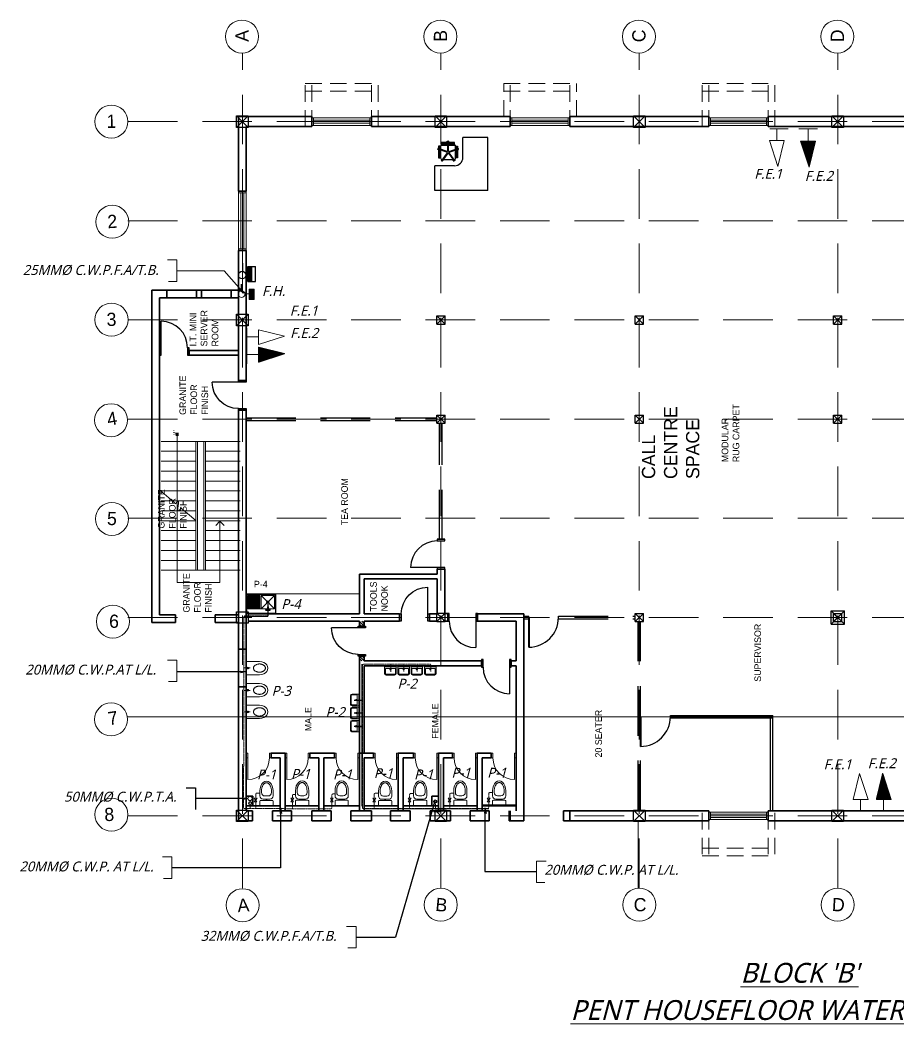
# Model space of a CAD drawing. Header units: millimetres. Extents: x -599088 to 175795, y -639251 to 31.
# Drawn here: x -299958 to -273387, y -316227 to -285862 of the extents above; entities that cross this region are included whole.
import ezdxf
from ezdxf.enums import TextEntityAlignment as Align

# ---------------------------------------------------------------- set-up
doc = ezdxf.new("R2010")
doc.units = ezdxf.units.MM
doc.header["$LTSCALE"] = 2
doc.header["$MEASUREMENT"] = 0
doc.linetypes.add('DASHED', pattern=[0.75, 0.5, -0.25])
doc.linetypes.add('DASHED2', pattern=[0.375, 0.25, -0.125])
doc.layers.get('0').update_dxf_attribs({"lineweight": 5})
for name, color, linetype, lineweight in [('Dim', 8, 'Continuous', 13), ('Fixtures', 7, 'Continuous', 5), ('GRID', 8, 'Continuous', 5), ('gridlines', 8, 'DASHED2', 5), ('Handrails', 8, 'Continuous', 5), ('Hatch', 8, 'Continuous', 5), ('LAYER1', 8, 'Continuous', 5), ('Layer2', 8, 'Continuous', 25), ('Layer4', 8, 'Continuous', 5), ('Layer5', 8, 'Continuous', 25), ("Supervisor's seat", 7, 'Continuous', 25), ('text', 8, 'Continuous', 5), ('TEXT3', 8, 'Continuous', 5), ('WALLS', 8, 'Continuous', 35), ('WIN-DOOR', 8, 'Continuous', 13), ('win_doors', 8, 'Continuous', 13), ('WINDOWS_DOORS', 8, 'Continuous', 5), ('WTER', 8, 'Continuous', 25)]:
    doc.layers.add(name, color=color, linetype=linetype, lineweight=lineweight)
doc.layers.add('DOORS', color=8, linetype='Continuous')
doc.layers.get('Dim').off()
doc.styles.add('LUCY', font='')
doc.styles.add('STYLUS', font='stylu.ttf')
doc.styles.get('LUCY').set_extended_font_data('Lucida Sans', italic=True)
pattern_1 = [(45, (-6039.71868, 0), (-0.08838834765, 0.08838834765), [])]

# ---------------------------------------------------------------- blocks, each defined once
blk = doc.blocks.new('Grid no')
at = {"layer": 'GRID'}
blk.add_circle((0, 500), 500, dxfattribs=at)
blk.add_attdef('GRNO', text='', height=400, dxfattribs=at).set_placement((0, 500), align=Align.MIDDLE_CENTER)
blk = doc.blocks.new('W1800')
at = {"layer": 'WIN-DOOR'}
for points in [[(0, 0), (230, 0), (230, -50), (0, -50)], [(0, -1800), (230, -1800), (230, -1750), (0, -1750)]]:
    blk.add_lwpolyline(points, close=True, dxfattribs=at)
at = {"layer": 'WINDOWS_DOORS'}
for p, q in [((0, -1800), (0, 0)), ((0, 0), (230, 0)), ((230, 0), (230, -1800)), ((69, -1750), (69, -50)), ((114, -50), (114, -1750)), ((161, -1750), (161, -50)), ((230, -1800), (0, -1800))]:
    blk.add_line(p, q, dxfattribs=at)
blk = doc.blocks.new('STEP ARROW')
at = {"layer": 'Hatch'}
for p, q in [((4524, 0), (0, 0)), ((0, 0), (0, -1290)), ((4431, 30), (4521, 30)), ((4431, -30), (4521, -30)), ((1850, -1290), (1725, -1165)), ((0, -1290), (1850, -1290)), ((1850, -1290), (1725, -1415))]:
    blk.add_line(p, q, dxfattribs=at)
at = {"layer": 'text', "insert": (4454, 51), "char_height": 80, "width": 68, "attachment_point": 7}
blk.add_mtext('{\\fStylus BT|b0|i0|c0|p34;UP}', dxfattribs=at)
blk = doc.blocks.new('STEP CUT')
at = {"layer": 'Handrails', "linetype": 'Continuous'}
for p, q in [((333, 571), (-86, 79)), ((-225, -85), (-599, -524))]:
    blk.add_line(p, q, dxfattribs=at)
for points, knots in [([(-224, 17), (-266, 20), (-337, 17), (-265, -49), (-225, -85)], [321.725709, 321.725709, 321.725709, 321.725709, 418.129398, 535.034836, 535.034836, 535.034836, 535.034836]), ([(-86, 79), (-42, 49), (80, -36), (-134, 10), (-224, 17)], [0, 0, 0, 0, 115.30598, 321.725709, 321.725709, 321.725709, 321.725709])]:
    blk.add_open_spline(points, degree=3, knots=knots, dxfattribs=at)
blk = doc.blocks.new('wc')
for p, q in [((0, 458), (0, 308)), ((50, 458), (50, 408)), ((150, 308), (250, 308)), ((350, 408), (350, 458)), ((400, 308), (400, 458)), ((0, 150), (0, 0)), ((0, 0), (400, 0)), ((25, 175), (375, 175)), ((100, 208), (300, 208)), ((190, 208), (190, 175)), ((210, 208), (210, 175)), ((400, 0), (400, 150))]:
    blk.add_line(p, q)
for centre, radius, start, end in [((100, 308), 100, 180, 270), ((150, 408), 100, 180, 270), ((250, 408), 100, 270, 0), ((300, 308), 100, 270, 0), ((300, 308), 100, 270, 0), ((25, 150), 25, 90, 180), ((375, 150), 25, 360, 90)]:
    blk.add_arc(centre, radius, start, end)
blk.add_ellipse((200, 458), major_axis=(0, 300), ratio=0.666667, start_param=4.712389, end_param=7.853982)
blk.add_open_spline([(350, 458), (350, 466), (350, 474), (348, 496), (347, 510), (342, 537), (339, 551), (332, 576), (327, 588), (318, 611), (312, 622), (301, 641), (294, 650), (283, 665), (277, 670), (266, 681), (261, 685), (250, 693), (244, 696), (233, 701), (228, 703), (217, 706), (212, 707), (201, 708), (196, 708), (185, 706), (180, 705), (169, 702), (163, 700), (152, 694), (147, 691), (136, 682), (130, 678), (119, 667), (114, 661), (104, 647), (99, 640), (89, 624), (85, 616), (77, 598), (73, 589), (66, 569), (63, 559), (58, 538), (56, 527), (53, 506), (52, 494), (50, 475), (50, 466), (50, 458)], degree=3, knots=[4.712389, 4.712389, 4.712389, 4.712389, 4.805294, 4.805294, 4.96378, 4.96378, 5.122267, 5.122267, 5.280753, 5.280753, 5.439239, 5.439239, 5.597725, 5.597725, 5.724795, 5.724795, 5.851866, 5.851866, 5.978936, 5.978936, 6.106006, 6.106006, 6.233076, 6.233076, 6.360146, 6.360146, 6.487216, 6.487216, 6.614287, 6.614287, 6.741357, 6.741357, 6.868427, 6.868427, 6.995497, 6.995497, 7.122567, 7.122567, 7.249638, 7.249638, 7.376708, 7.376708, 7.503778, 7.503778, 7.630848, 7.630848, 7.757918, 7.757918, 7.853982, 7.853982, 7.853982, 7.853982])
blk = doc.blocks.new('d750l-150')
at = {"layer": 'WINDOWS_DOORS'}
blk.add_line((50, 150), (50, 800), dxfattribs=at)
for points in [[(50, 0), (0, 0), (0, 150), (50, 150)], [(750, 0), (700, 0), (700, 150), (750, 150)]]:
    blk.add_lwpolyline(points, close=True, dxfattribs=at)
blk.add_arc((50, 150), 650, 0, 90, dxfattribs=at)
blk = doc.blocks.new('bidet')
for p, q in [((0, 400), (0, 0)), ((400, 0), (400, 400)), ((0, 0), (400, 0)), ((0, 0), (200, 0)), ((0, 0), (200, 0))]:
    blk.add_line(p, q)
for radius in [23.9, 18.9, 13.9]:
    blk.add_circle((200, 50), radius)
blk.add_ellipse((200, 400), major_axis=(0, 256), ratio=0.780874, start_param=4.712389, end_param=7.853982)
for points in [[(325, 400), (325, 406), (325, 413), (323, 429), (322, 439), (318, 459), (316, 469), (309, 487), (306, 496), (298, 512), (293, 520), (284, 534), (279, 540), (268, 551), (263, 556), (252, 564), (246, 568), (235, 574), (229, 576), (218, 579), (213, 580), (202, 581), (197, 581), (186, 580), (180, 579), (169, 576), (164, 573), (153, 567), (147, 564), (136, 555), (131, 550), (120, 538), (115, 532), (106, 518), (101, 510), (93, 494), (90, 485), (84, 466), (81, 457), (78, 437), (76, 427), (75, 411), (75, 406), (75, 400)], [(325, 400), (325, 394), (325, 387), (323, 371), (322, 361), (318, 341), (316, 331), (309, 313), (306, 304), (298, 288), (293, 280), (284, 266), (279, 260), (268, 249), (263, 244), (252, 236), (246, 232), (235, 226), (229, 224), (218, 221), (213, 220), (202, 219), (197, 219), (186, 220), (180, 221), (169, 224), (164, 227), (153, 233), (147, 236), (136, 245), (131, 250), (120, 262), (115, 268), (106, 282), (101, 290), (93, 306), (90, 315), (84, 334), (81, 343), (78, 363), (76, 373), (75, 389), (75, 394), (75, 400)]]:
    blk.add_open_spline(points, degree=3, knots=[4.712389, 4.712389, 4.712389, 4.712389, 4.809848, 4.809848, 4.965569, 4.965569, 5.121291, 5.121291, 5.277012, 5.277012, 5.432733, 5.432733, 5.588455, 5.588455, 5.744176, 5.744176, 5.899897, 5.899897, 6.055619, 6.055619, 6.21134, 6.21134, 6.367061, 6.367061, 6.522783, 6.522783, 6.678504, 6.678504, 6.834226, 6.834226, 6.989947, 6.989947, 7.145668, 7.145668, 7.30139, 7.30139, 7.457111, 7.457111, 7.612832, 7.612832, 7.768554, 7.768554, 7.853982, 7.853982, 7.853982, 7.853982])
blk = doc.blocks.new('d900l')
at = {"linetype": 'ByBlock'}
blk.add_line((50, 230), (50, 1030), dxfattribs=at)
for points in [[(0, 0), (50, 0), (50, 230), (0, 230)], [(850, 0), (900, 0), (900, 230), (850, 230)]]:
    blk.add_lwpolyline(points, close=True, dxfattribs=at)
blk.add_arc((50, 230), 800, 0, 90, dxfattribs=at)
blk = doc.blocks.new('900 DOOR 2')
at = {"layer": 'Layer5'}
for p, q in [((900, 20), (0, 20)), ((900, 0), (0, 0))]:
    blk.add_line(p, q, dxfattribs=at)
blk.add_arc((0, 0), 900, 0, 90, dxfattribs=at)
blk = doc.blocks.new('sink900')
for p, q in [((0, 600), (0, 0)), ((900, 600), (0, 600)), ((0, 600), (50, 600)), ((0, 600), (100, 600)), ((20, 580), (20, 20)), ((880, 580), (20, 580)), ((450, 450), (50, 50)), ((50, 450), (450, 50)), ((50, 450), (50, 50)), ((450, 450), (50, 450)), ((168, 489), (325, 489)), ((230, 518), (230, 390)), ((230, 518), (260, 518)), ((260, 390), (230, 390)), ((260, 518), (260, 390)), ((450, 50), (450, 450)), ((450, 50), (450, 450)), ((450, 450), (850, 450)), ((490, 50), (490, 450)), ((490, 425), (850, 425)), ((490, 400), (850, 400)), ((490, 375), (850, 375)), ((490, 350), (850, 350)), ((490, 325), (850, 325)), ((850, 450), (850, 50)), ((880, 20), (880, 580)), ((900, 0), (900, 600)), ((0, 0), (900, 0)), ((20, 20), (880, 20)), ((50, 50), (450, 50)), ((490, 300), (850, 300)), ((490, 275), (850, 275)), ((850, 250), (490, 250)), ((850, 225), (490, 225)), ((850, 225), (490, 225)), ((850, 200), (490, 200)), ((850, 175), (490, 175)), ((850, 150), (490, 150)), ((850, 125), (490, 125)), ((850, 100), (490, 100)), ((850, 75), (490, 75)), ((850, 50), (490, 50))]:
    blk.add_line(p, q)
for centre, radius in [((197, 485), 20), ((288, 485), 20), ((250, 250), 40), ((250, 250), 30)]:
    blk.add_circle(centre, radius)
blk = doc.blocks.new('DESK N SEAT 1')
at = {"layer": "Supervisor's seat"}
for p, q in [((-823, -823), (-823, 777)), ((-823, 777), (-73, 777)), ((-73, 177), (-73, 777)), ((340, 411), (425, 670)), ((350, 408), (434, 667)), ((359, 404), (444, 664)), ((444, 664), (425, 670)), ((97, 564), (85, 548)), ((306, 387), (85, 548)), ((306, 364), (85, 204)), ((312, 395), (91, 556)), ((312, 356), (91, 195)), ((318, 403), (97, 564)), ((318, 348), (97, 187)), ((340, 341), (425, 81)), ((350, 344), (434, 84)), ((359, 347), (444, 87)), ((373, 386), (646, 386)), ((373, 376), (646, 376)), ((373, 366), (646, 366)), ((534, 155), (534, 597)), ((559, 573), (624, 573)), ((594, 179), (594, 573)), ((624, 179), (624, 573)), ((646, 366), (646, 386)), ((164, 131), (514, 131)), ((164, 91), (514, 91)), ((425, 81), (444, 87)), ((559, 179), (624, 179)), ((177, -73), (777, -73)), ((777, -823), (777, -73)), ((-823, -823), (777, -823))]:
    blk.add_line(p, q, dxfattribs=at)
for points in [[(164, 661), (164, 621), (514, 621), (514, 661)], [(418, 650), (406, 654), (418, 693), (431, 689)], [(437, 644), (449, 640), (462, 679), (450, 683)], [(103, 535), (95, 525), (62, 549), (69, 559)], [(115, 551), (122, 562), (89, 586), (81, 576)], [(624, 386), (624, 399), (666, 399), (666, 386)], [(624, 366), (624, 353), (666, 353), (666, 366)], [(103, 216), (95, 227), (62, 202), (69, 192)], [(115, 200), (122, 189), (89, 165), (81, 176)], [(164, 91), (164, 131), (514, 131), (514, 91)], [(418, 102), (406, 98), (418, 58), (431, 62)], [(437, 108), (449, 112), (462, 72), (450, 68)]]:
    blk.add_lwpolyline(points, close=True, dxfattribs=at)
blk.add_lwpolyline([(564, 201), (564, 551, 0.414214), (514, 601), (164, 601, 0.414214), (114, 551), (114, 201, 0.414214), (164, 151), (514, 151, 0.414214)], format="xyb", close=True, dxfattribs=at)
blk.add_circle((339, 376), 35, dxfattribs=at)
blk.add_arc((177, 177), 250, 180, 270, dxfattribs=at)
blk = doc.blocks.new('250 COLUMN')
at = {"layer": 'LAYER1'}
for p, q in [((125, 125), (-125, -125)), ((-125, 125), (125, -125))]:
    blk.add_line(p, q, dxfattribs=at)
at = {"layer": 'Layer2'}
for p, q in [((-125, 125), (125, 125)), ((-125, 125), (-125, -125)), ((125, 125), (125, -125)), ((-125, -125), (125, -125))]:
    blk.add_line(p, q, dxfattribs=at)
blk = doc.blocks.new('BASIN350')
for p, q in [((0, 200), (0, 0)), ((0, 0), (350, 0)), ((25, 200), (25, 50)), ((25, 50), (325, 50)), ((300, 250), (50, 250)), ((300, 225), (50, 225)), ((325, 50), (325, 200)), ((350, 0), (350, 200))]:
    blk.add_line(p, q)
for radius in [17.4, 12.4]:
    blk.add_circle((175, 75), radius)
for centre, radius, start, end in [((50, 200), 50, 90, 180), ((50, 200), 25, 90, 180), ((300, 200), 50, 0, 90), ((300, 200), 25, 360, 90)]:
    blk.add_arc(centre, radius, start, end)

msp = doc.modelspace()

# ---------------------------------------------------------------- hatches: boundary and pattern name
at = {"layer": 'Hatch'}
h = msp.add_hatch(dxfattribs=at)
h.set_pattern_fill('ANSI31', color=256, scale=450, angle=90, style=0)
h.set_pattern_definition([(135, (-412712.52, -467423.135), (-39.774756, -39.774756), [])])
h.paths.add_polyline_path([(-289701, -304198), (-289551, -304198), (-289551, -304048), (-289701, -304048)])
h.paths.add_polyline_path([(-289701, -305098), (-289701, -305248), (-289551, -305248), (-289551, -305098)])
at = {"layer": 'TEXT3'}
h = msp.add_hatch(dxfattribs=at)
h.set_pattern_fill('ANSI31', color=4, style=0)
h.set_pattern_definition([(45, (29.26806, -59.53618), (-0.08838834765, 0.08838834765), [])])
h.paths.add_polyline_path([(-275912, -289520), (-276105, -290307), (-276361, -289520)])
at = {"layer": 'TEXT3', "lineweight": 25}
h = msp.add_hatch(dxfattribs=at)
h.set_pattern_fill('ANSI31', color=4, style=0)
h.set_pattern_definition(pattern_1)
edge = h.paths.add_edge_path()
edge.add_line((-293072, -293313), (-292845, -293313))
edge.add_line((-293072, -293774), (-293072, -293313))
edge.add_line((-292963, -293313), (-292963, -293773))
edge.add_line((-293072, -293773), (-292845, -293773))
at = {"layer": 'TEXT3'}
h = msp.add_hatch(dxfattribs=at)
h.set_pattern_fill('ANSI31', color=4, style=0)
h.set_pattern_definition(pattern_1)
h.paths.add_polyline_path([(-293030, -294001), (-293030, -294319), (-292882, -294319), (-292882, -294001)])
h = msp.add_hatch(dxfattribs=at)
h.set_pattern_fill('ANSI31', color=4, style=0)
h.set_pattern_definition(pattern_1)
h.paths.add_polyline_path([(-291960, -295950), (-292747, -296206), (-292747, -295758)])
h = msp.add_hatch(dxfattribs=at)
h.set_pattern_fill('ANSI31', color=4, style=0)
h.set_pattern_definition(pattern_1)
h.paths.add_polyline_path([(-274069, -309437), (-273877, -308649), (-273621, -309437)])

# ---------------------------------------------------------------- linework, layer by layer
at = {"layer": 'DOORS', "color": 1}
for p, q in [((-293236, -293213), (-293236, -293454)), ((-293266, -294050), (-293266, -293853)), ((-293198, -294120), (-293333, -294017)), ((-293126, -305578), (-295215, -305578)), ((-293126, -305578), (-293293, -305611)), ((-292085, -309693), (-292052, -309860)), ((-287421, -309489), (-288604, -313604)), ((-285902, -309691), (-285868, -309859)), ((-292085, -309727), (-292085, -311501)), ((-285902, -309747), (-285902, -311614)), ((-292085, -311501), (-295367, -311501)), ((-285902, -311614), (-284342, -311614)), ((-289800, -313604), (-288604, -313604))]:
    msp.add_line(p, q, dxfattribs=at)
for points in [[(-293198, -294120), (-293333, -294017), (-293284, -293971)], [(-293126, -305578), (-293293, -305611), (-293295, -305544)], [(-293066, -309408), (-293230, -309455), (-293237, -309388)], [(-292085, -309693), (-292052, -309860), (-292119, -309862)], [(-287421, -309489), (-287435, -309659), (-287500, -309642)], [(-285902, -309691), (-285868, -309859), (-285935, -309861)]]:
    msp.add_solid(points, dxfattribs=at)
at = {"layer": 'Fixtures'}
msp.add_line((-289701, -303218), (-293121, -303218), dxfattribs=at)
at = {"layer": 'gridlines', "ltscale": 3000}
for p, q in [((-293236, -312120), (-293236, -286862)), ((-287236, -312120), (-287236, -286862)), ((-281236, -312120), (-281236, -286862)), ((-275236, -312120), (-275236, -286862)), ((-296697, -288933), (-259449, -288933)), ((-296697, -291933), (-259449, -291933)), ((-296697, -294933), (-259449, -294933)), ((-296697, -297933), (-259449, -297933)), ((-296697, -300933), (-259449, -300933)), ((-296697, -303933), (-259449, -303933)), ((-296697, -309933), (-259449, -309933))]:
    msp.add_line(p, q, dxfattribs=at)
at = {"layer": 'gridlines', "lineweight": 30, "ltscale": 3000}
for p, q in [((-293121, -297895), (-287361, -297895)), ((-293121, -297970), (-287361, -297970)), ((-287273, -301568), (-287273, -298058)), ((-287198, -301568), (-287198, -298058)), ((-283681, -303895), (-281361, -303895)), ((-283681, -303970), (-281361, -303970)), ((-281273, -309758), (-281273, -304058)), ((-281198, -309758), (-281198, -304058))]:
    msp.add_line(p, q, dxfattribs=at)
at = {"layer": 'gridlines', "color": 206, "linetype": 'Continuous', "lineweight": 30, "ltscale": 3000}
for p, q in [((-284731, -303893), (-284581, -303893)), ((-284731, -303895), (-284581, -303895)), ((-284581, -303970), (-284581, -303895)), ((-283681, -303970), (-283681, -303895)), ((-284731, -303970), (-284581, -303970)), ((-280298, -306970), (-280298, -306895))]:
    msp.add_line(p, q, dxfattribs=at)
at = {"layer": 'Handrails'}
for p, q in [((-294645, -302505), (-294645, -298605)), ((-294595, -302505), (-294595, -298605)), ((-294400, -302505), (-294400, -298605)), ((-294350, -302505), (-294350, -298605))]:
    msp.add_line(p, q, dxfattribs=at)
at = {"layer": 'LAYER1'}
for p, q in [((-293411, -288758), (-293061, -289108)), ((-293061, -288758), (-293411, -289108)), ((-287411, -288758), (-287061, -289108)), ((-287061, -288758), (-287411, -289108)), ((-281411, -288758), (-281061, -289108)), ((-281061, -288758), (-281411, -289108)), ((-275411, -288758), (-275061, -289108)), ((-275061, -288758), (-275411, -289108)), ((-293411, -294758), (-293061, -295108)), ((-293061, -294758), (-293411, -295108)), ((-293300, -298605), (-295695, -298605)), ((-294645, -298905), (-295695, -298905)), ((-293300, -298905), (-294350, -298905)), ((-294645, -299205), (-295695, -299205)), ((-293300, -299205), (-294350, -299205)), ((-294645, -299505), (-295695, -299505)), ((-293300, -299505), (-294350, -299505)), ((-294645, -299805), (-295695, -299805)), ((-293300, -299805), (-294350, -299805)), ((-294645, -300105), (-295695, -300105)), ((-293300, -300105), (-294350, -300105)), ((-295350, -300405), (-295695, -300405)), ((-294645, -300405), (-295350, -300405)), ((-293300, -300405), (-294350, -300405)), ((-294997, -300705), (-295695, -300705)), ((-294645, -300705), (-294997, -300705)), ((-293300, -300705), (-294350, -300705)), ((-294645, -301005), (-295695, -301005)), ((-293300, -301005), (-294350, -301005)), ((-294645, -301305), (-295695, -301305)), ((-293300, -301305), (-294350, -301305)), ((-294645, -301605), (-295695, -301605)), ((-293300, -301605), (-294350, -301605)), ((-294645, -301905), (-295695, -301905)), ((-293300, -301905), (-294350, -301905)), ((-294645, -302205), (-295695, -302205)), ((-293300, -302205), (-294350, -302205)), ((-293300, -302505), (-295695, -302505)), ((-275436, -303733), (-275036, -304133)), ((-275436, -304133), (-275036, -303733)), ((-293411, -309758), (-293061, -310108)), ((-293061, -309758), (-293411, -310108)), ((-287411, -309758), (-287061, -310108)), ((-287061, -309758), (-287411, -310108)), ((-281411, -309758), (-281061, -310108)), ((-281061, -309758), (-281411, -310108)), ((-275411, -309758), (-275061, -310108)), ((-275061, -309758), (-275411, -310108))]:
    msp.add_line(p, q, dxfattribs=at)
at = {"layer": 'Layer2'}
for p, q in [((-275436, -303733), (-275036, -303733)), ((-275436, -304133), (-275436, -303733)), ((-275036, -304133), (-275036, -303733)), ((-275436, -304133), (-275036, -304133))]:
    msp.add_line(p, q, dxfattribs=at)
for points in [[(-293061, -288758), (-293061, -289108), (-293411, -289108), (-293411, -288758)], [(-287061, -288758), (-287061, -289108), (-287411, -289108), (-287411, -288758)], [(-281061, -288758), (-281061, -289108), (-281411, -289108), (-281411, -288758)], [(-275061, -288758), (-275061, -289108), (-275411, -289108), (-275411, -288758)], [(-293061, -294758), (-293061, -295108), (-293411, -295108), (-293411, -294758)], [(-293061, -303758), (-293061, -304108), (-293411, -304108), (-293411, -303758)], [(-293061, -309758), (-293061, -310108), (-293411, -310108), (-293411, -309758)], [(-287061, -309758), (-287061, -310108), (-287411, -310108), (-287411, -309758)], [(-281061, -309758), (-281061, -310108), (-281411, -310108), (-281411, -309758)], [(-275061, -309758), (-275061, -310108), (-275411, -310108), (-275411, -309758)]]:
    msp.add_lwpolyline(points, close=True, dxfattribs=at)
at = {"layer": 'Layer4', "linetype": 'DASHED2', "ltscale": 1000}
for p, q in [((-291336, -287783), (-289136, -287783)), ((-291336, -289083), (-291336, -287783)), ((-291136, -289083), (-291136, -287783)), ((-289336, -289083), (-289336, -287783)), ((-289136, -289083), (-289136, -287783)), ((-285336, -287783), (-283136, -287783)), ((-285336, -288783), (-285336, -287783)), ((-285136, -289083), (-285136, -287783)), ((-283336, -289083), (-283336, -287783)), ((-283136, -288783), (-283136, -287783)), ((-279336, -287783), (-277136, -287783)), ((-279336, -289083), (-279336, -287783)), ((-279136, -289083), (-279136, -287783)), ((-277336, -289083), (-277336, -287783)), ((-277136, -289083), (-277136, -287783)), ((-291336, -288013), (-289136, -288013)), ((-285336, -288013), (-283136, -288013)), ((-279336, -288013), (-277136, -288013)), ((-279336, -309843), (-279336, -311143)), ((-279136, -309843), (-279136, -311143)), ((-277336, -309843), (-277336, -311143)), ((-277136, -309843), (-277136, -311143)), ((-279336, -310913), (-277136, -310913)), ((-279336, -311143), (-277136, -311143))]:
    msp.add_line(p, q, dxfattribs=at)
at = {"layer": 'text'}
msp.add_line((-281273, -312120), (-281273, -310108), dxfattribs=at)
at = {"layer": 'TEXT3', "color": 4}
for p, q in [((-276734, -289154), (-277294, -289154)), ((-277074, -289147), (-277074, -289500)), ((-275853, -289148), (-276413, -289148)), ((-276132, -289148), (-276132, -289520)), ((-276855, -289500), (-277303, -289500)), ((-277047, -290288), (-277303, -289500)), ((-276855, -289500), (-277047, -290288)), ((-275912, -289520), (-276361, -289520)), ((-276105, -290307), (-276361, -289520)), ((-275912, -289520), (-276105, -290307)), ((-293160, -294145), (-293030, -294145)), ((-293030, -294001), (-293030, -294319)), ((-293030, -294001), (-292882, -294001)), ((-292882, -294001), (-292882, -294319)), ((-293030, -294319), (-292882, -294319)), ((-293107, -295170), (-293107, -295730)), ((-293107, -295447), (-292747, -295447)), ((-292747, -295228), (-292747, -295676)), ((-292747, -295228), (-291960, -295420)), ((-291960, -295420), (-292747, -295676)), ((-293107, -295700), (-293107, -296260)), ((-293107, -295977), (-292747, -295977)), ((-292747, -295758), (-292747, -296206)), ((-292747, -295758), (-291960, -295950)), ((-291960, -295950), (-292747, -296206)), ((-289828, -307238), (-289605, -307238)), ((-274768, -309437), (-274575, -308649)), ((-274575, -308649), (-274319, -309437)), ((-274069, -309437), (-273877, -308649)), ((-273877, -308649), (-273621, -309437)), ((-274768, -309437), (-274319, -309437)), ((-274548, -309790), (-274548, -309437)), ((-274069, -309437), (-273621, -309437)), ((-273850, -309790), (-273850, -309437)), ((-274815, -309790), (-274255, -309790)), ((-274117, -309790), (-273557, -309790))]:
    msp.add_line(p, q, dxfattribs=at)
at = {"layer": 'TEXT3', "color": 1}
for p, q in [((-295502, -293119), (-295215, -293119)), ((-295215, -293119), (-295215, -293766)), ((-293793, -293443), (-295215, -293443)), ((-293198, -294120), (-293793, -293443)), ((-295215, -293766), (-295469, -293766)), ((-295502, -305227), (-295215, -305227)), ((-295215, -305227), (-295215, -305874)), ((-295215, -305874), (-295469, -305874)), ((-295655, -311177), (-295367, -311177)), ((-295367, -311177), (-295367, -311824)), ((-284054, -311306), (-284342, -311306)), ((-284342, -311306), (-284342, -311953)), ((-295367, -311824), (-295621, -311824)), ((-284342, -311953), (-284088, -311953)), ((-290088, -313281), (-289800, -313281)), ((-289800, -313281), (-289800, -313928)), ((-289800, -313928), (-290054, -313928))]:
    msp.add_line(p, q, dxfattribs=at)
at = {"layer": 'TEXT3', "color": 4, "lineweight": 25}
for p, q in [((-292963, -293313), (-292963, -293773)), ((-293124, -293578), (-293072, -293578))]:
    msp.add_line(p, q, dxfattribs=at)
at = {"layer": 'TEXT3', "color": 4, "linetype": 'DASHED'}
for p, q in [((-292461, -303574), (-292461, -303850)), ((-293201, -309683), (-293189, -303908)), ((-293159, -303878), (-292491, -303880)), ((-293192, -305460), (-292999, -305460)), ((-289607, -308051), (-289602, -305378)), ((-289572, -305348), (-287565, -305348)), ((-288751, -305575), (-288751, -305348)), ((-288351, -305565), (-288351, -305348)), ((-287951, -305568), (-287951, -305348)), ((-287535, -305568), (-287535, -305378)), ((-293193, -306140), (-292999, -306140)), ((-289810, -306430), (-289604, -306430)), ((-293195, -306790), (-292999, -306790)), ((-289810, -306820), (-289605, -306820)), ((-289607, -308041), (-289610, -309684)), ((-292835, -309277), (-292835, -309400)), ((-292711, -309247), (-292805, -309247)), ((-291727, -309318), (-291727, -309400)), ((-291633, -309288), (-291697, -309288)), ((-290533, -309302), (-290533, -309400)), ((-290435, -309272), (-290503, -309272)), ((-289249, -309280), (-289249, -309400)), ((-289109, -309250), (-289219, -309250)), ((-288180, -309290), (-288180, -309400)), ((-288060, -309260), (-288150, -309260)), ((-286970, -309280), (-286970, -309400)), ((-286850, -309250), (-286940, -309250)), ((-285790, -309260), (-285790, -309400)), ((-285670, -309230), (-285760, -309230)), ((-293171, -309713), (-290563, -309719)), ((-293003, -309588), (-293003, -309714)), ((-292835, -309509), (-292835, -309714)), ((-291727, -309509), (-291727, -309716)), ((-290533, -309509), (-290533, -309689)), ((-289580, -309714), (-286931, -309713)), ((-289249, -309509), (-289249, -309714)), ((-288180, -309509), (-288180, -309713)), ((-287396, -309538), (-287396, -309713)), ((-286970, -309509), (-286970, -309713)), ((-286941, -309714), (-285820, -309713)), ((-285790, -309454), (-285790, -309457)), ((-285790, -309509), (-285790, -309683))]:
    msp.add_line(p, q, dxfattribs=at)
at = {"layer": 'TEXT3', "color": 1, "lineweight": 25}
for p, q in [((-294938, -309089), (-294650, -309089)), ((-294650, -309089), (-294650, -309737)), ((-293070, -309410), (-294650, -309410))]:
    msp.add_line(p, q, dxfattribs=at)
at = {"layer": 'TEXT3', "color": 4, "linetype": 'Continuous'}
for p, q in [((-292793, -309400), (-292879, -309509)), ((-292793, -309400), (-292879, -309509)), ((-292878, -309400), (-292793, -309400)), ((-292878, -309400), (-292797, -309509)), ((-292878, -309400), (-292793, -309400)), ((-292878, -309400), (-292797, -309509)), ((-291684, -309400), (-291771, -309509)), ((-291684, -309400), (-291771, -309509)), ((-291769, -309400), (-291684, -309400)), ((-291769, -309400), (-291688, -309509)), ((-291769, -309400), (-291684, -309400)), ((-291769, -309400), (-291688, -309509)), ((-290490, -309400), (-290577, -309509)), ((-290490, -309400), (-290577, -309509)), ((-290576, -309400), (-290490, -309400)), ((-290576, -309400), (-290494, -309509)), ((-290576, -309400), (-290490, -309400)), ((-290576, -309400), (-290494, -309509)), ((-289206, -309400), (-289293, -309509)), ((-289206, -309400), (-289293, -309509)), ((-289291, -309400), (-289206, -309400)), ((-289291, -309400), (-289210, -309509)), ((-289291, -309400), (-289206, -309400)), ((-289291, -309400), (-289210, -309509)), ((-288138, -309400), (-288225, -309509)), ((-288138, -309400), (-288225, -309509)), ((-288223, -309400), (-288138, -309400)), ((-288223, -309400), (-288142, -309509)), ((-288223, -309400), (-288138, -309400)), ((-288223, -309400), (-288142, -309509)), ((-286928, -309400), (-287015, -309509)), ((-286928, -309400), (-287015, -309509)), ((-287013, -309400), (-286928, -309400)), ((-287013, -309400), (-286932, -309509)), ((-287013, -309400), (-286928, -309400)), ((-287013, -309400), (-286932, -309509)), ((-285748, -309400), (-285835, -309509)), ((-285748, -309400), (-285835, -309509)), ((-285833, -309400), (-285748, -309400)), ((-285833, -309400), (-285752, -309509)), ((-285833, -309400), (-285748, -309400)), ((-285833, -309400), (-285752, -309509)), ((-292879, -309509), (-292797, -309509)), ((-292879, -309509), (-292797, -309509)), ((-291771, -309509), (-291688, -309509)), ((-291771, -309509), (-291688, -309509)), ((-290577, -309509), (-290494, -309509)), ((-290577, -309509), (-290494, -309509)), ((-289293, -309509), (-289210, -309509)), ((-289293, -309509), (-289210, -309509)), ((-288225, -309509), (-288142, -309509)), ((-288225, -309509), (-288142, -309509)), ((-287015, -309509), (-286932, -309509)), ((-287015, -309509), (-286932, -309509)), ((-285835, -309509), (-285752, -309509)), ((-285835, -309509), (-285752, -309509))]:
    msp.add_line(p, q, dxfattribs=at)
at = {"layer": 'TEXT3', "color": 4}
for centre, radius in [((-293260, -294150), 100), ((-293007, -309410), 60.8)]:
    msp.add_circle(centre, radius, dxfattribs=at)
at = {"layer": 'TEXT3', "color": 4, "linetype": 'DASHED'}
for centre, start, end in [((-293159, -303908), 89.882, 179.882), ((-292491, -303850), 269.882, 0), ((-289572, -305378), 90, 179.882), ((-287565, -305378), 0, 90), ((-292805, -309277), 90, 180), ((-291697, -309318), 90, 180), ((-290503, -309302), 90, 180), ((-289219, -309280), 90, 180), ((-288150, -309290), 90, 180), ((-286940, -309280), 90, 180), ((-285760, -309260), 90, 180), ((-293171, -309683), 179.882, 269.882), ((-290563, -309689), 269.882, 0), ((-289580, -309684), 179.882, 270.0206), ((-285820, -309683), 270.0423, 0)]:
    msp.add_arc(centre, 30, start, end, dxfattribs=at)
at = {"layer": 'WALLS'}
for p, q in [((-293351, -288783), (-291136, -288783)), ((-293351, -291033), (-293351, -288783)), ((-291136, -289083), (-291136, -288783)), ((-289336, -289083), (-289336, -288783)), ((-289336, -288783), (-285136, -288783)), ((-285136, -289083), (-285136, -288783)), ((-283336, -289083), (-283336, -288783)), ((-283336, -288783), (-279136, -288783)), ((-279136, -289083), (-279136, -288783)), ((-277336, -289083), (-277336, -288783)), ((-277336, -288783), (-273136, -288783)), ((-293121, -289083), (-291136, -289083)), ((-293121, -291033), (-293121, -289083)), ((-289336, -289083), (-285136, -289083)), ((-283336, -289083), (-279136, -289083)), ((-277336, -289083), (-273136, -289083)), ((-293121, -291033), (-293351, -291033)), ((-293121, -292833), (-293351, -292833)), ((-293351, -296763), (-293351, -292833)), ((-293121, -296763), (-293121, -292833)), ((-295976, -304083), (-295976, -294033)), ((-294623, -294033), (-295976, -294033)), ((-295523, -294033), (-295523, -294263)), ((-294473, -294033), (-294623, -294033)), ((-294623, -294033), (-294623, -294263)), ((-293351, -294033), (-294473, -294033)), ((-294473, -294033), (-294473, -294263)), ((-293573, -294033), (-293573, -294263)), ((-293318, -294033), (-293541, -294033)), ((-295746, -303853), (-295746, -294263)), ((-294623, -294263), (-295746, -294263)), ((-294623, -294263), (-294473, -294263)), ((-293351, -294263), (-294473, -294263)), ((-294846, -296003), (-294846, -295853)), ((-294473, -295853), (-294846, -295853)), ((-293351, -296003), (-294846, -296003)), ((-293351, -295853), (-294473, -295853)), ((-293121, -296763), (-293351, -296763)), ((-293351, -303758), (-293351, -297663)), ((-293121, -297663), (-293351, -297663)), ((-293121, -303758), (-293121, -297663)), ((-287351, -301568), (-287121, -301568)), ((-289701, -302618), (-287351, -302618)), ((-289701, -303818), (-289701, -302618)), ((-287351, -302618), (-287351, -302468)), ((-287351, -302468), (-287121, -302468)), ((-287121, -303802), (-287121, -302468)), ((-289551, -303818), (-289551, -302768)), ((-289551, -302768), (-287351, -302768)), ((-287351, -303802), (-287351, -302768)), ((-295746, -303853), (-295263, -303853)), ((-295263, -304080), (-295263, -303850)), ((-294063, -304080), (-294063, -303850)), ((-294063, -303853), (-293351, -303853)), ((-293351, -304895), (-293351, -303758)), ((-293121, -304895), (-293121, -303758)), ((-293061, -303818), (-289701, -303818)), ((-289551, -303818), (-288483, -303818)), ((-288483, -304048), (-288483, -303818)), ((-287583, -304048), (-287583, -303818)), ((-287583, -303818), (-287361, -303818)), ((-287033, -303812), (-287163, -303812)), ((-286133, -303818), (-284731, -303818)), ((-286133, -304048), (-286133, -303818)), ((-284731, -310083), (-284731, -303818)), ((-295976, -304083), (-295263, -304083)), ((-294063, -304083), (-293351, -304083)), ((-293061, -304048), (-289701, -304048)), ((-289701, -304198), (-289701, -304048)), ((-289701, -304198), (-289551, -304198)), ((-289551, -304198), (-289551, -304048)), ((-289551, -304048), (-288483, -304048)), ((-287583, -304048), (-287361, -304048)), ((-287033, -304042), (-287163, -304042)), ((-286133, -304048), (-284961, -304048)), ((-284961, -305248), (-284961, -304048)), ((-293351, -307833), (-293351, -304895)), ((-293351, -304895), (-293121, -304895)), ((-293351, -304895), (-293121, -304895)), ((-293121, -307833), (-293121, -304895)), ((-289701, -305248), (-289701, -305098)), ((-289701, -305098), (-289551, -305098)), ((-289551, -305248), (-289551, -305098)), ((-289701, -308033), (-289701, -305248)), ((-289551, -305248), (-286011, -305248)), ((-289551, -308033), (-289551, -305398)), ((-289551, -305398), (-286011, -305398)), ((-286011, -305398), (-286011, -305248)), ((-285111, -305398), (-285111, -305248)), ((-285111, -305248), (-284961, -305248)), ((-285111, -305398), (-284961, -305398)), ((-284961, -309783), (-284961, -305398)), ((-293351, -306033), (-293121, -306033)), ((-293351, -310083), (-293351, -307833)), ((-293121, -309783), (-293121, -307833)), ((-292371, -308033), (-291946, -308033)), ((-292371, -308183), (-292371, -308033)), ((-292371, -308183), (-292096, -308183)), ((-292096, -309783), (-292096, -308183)), ((-291946, -309783), (-291946, -308033)), ((-291196, -308183), (-291196, -308033)), ((-291196, -308033), (-290771, -308033)), ((-291196, -308183), (-290921, -308183)), ((-290921, -309783), (-290921, -308183)), ((-290771, -308033), (-290451, -308033)), ((-290771, -309783), (-290771, -308183)), ((-290771, -308183), (-290451, -308183)), ((-290451, -308033), (-290451, -308183)), ((-289701, -308033), (-289701, -309783)), ((-289701, -308033), (-289276, -308033)), ((-289551, -308183), (-289551, -309783)), ((-289551, -308183), (-289276, -308183)), ((-289276, -308033), (-289276, -308183)), ((-288526, -308033), (-288526, -309783)), ((-288526, -308033), (-288059, -308033)), ((-288376, -308183), (-288376, -309783)), ((-288376, -308183), (-288059, -308183)), ((-288059, -308033), (-288059, -308183)), ((-287311, -309783), (-287311, -308033)), ((-287311, -308033), (-286886, -308033)), ((-287161, -309783), (-287161, -308183)), ((-287161, -308183), (-286886, -308183)), ((-286886, -308183), (-286886, -308033)), ((-286136, -309783), (-286136, -308033)), ((-286136, -308033), (-285711, -308033)), ((-285986, -309783), (-285986, -308183)), ((-285986, -308183), (-285711, -308183)), ((-285711, -308183), (-285711, -308033)), ((-293121, -309334), (-292921, -309334)), ((-292921, -309634), (-292921, -309334)), ((-287510, -309650), (-287510, -309335)), ((-287310, -309335), (-287510, -309335)), ((-293121, -309633), (-292096, -309633)), ((-291946, -309633), (-290921, -309633)), ((-291931, -309633), (-290906, -309633)), ((-290771, -309633), (-289701, -309633)), ((-289551, -309633), (-288526, -309633)), ((-288376, -309633), (-287311, -309633)), ((-287161, -309633), (-286136, -309633)), ((-285986, -309633), (-284961, -309633)), ((-285981, -309613), (-284956, -309613)), ((-293121, -309783), (-292928, -309783)), ((-292928, -309783), (-292928, -310083)), ((-292328, -309783), (-292328, -310083)), ((-292328, -309783), (-291753, -309783)), ((-291753, -309783), (-291753, -310083)), ((-291753, -309783), (-291753, -310083)), ((-291136, -310083), (-291136, -309783)), ((-291136, -309783), (-290556, -309783)), ((-290556, -309783), (-290556, -310083)), ((-289956, -309783), (-289956, -310083)), ((-289956, -309783), (-289336, -309783)), ((-289336, -310083), (-289336, -309783)), ((-288758, -309783), (-288163, -309783)), ((-288758, -309783), (-288758, -310083)), ((-288163, -309783), (-288163, -310083)), ((-287563, -309783), (-287563, -310083)), ((-287563, -309783), (-286948, -309783)), ((-287448, -309783), (-287236, -309783)), ((-287448, -309800), (-287236, -309800)), ((-286948, -309783), (-286948, -310083)), ((-286348, -309783), (-286348, -310083)), ((-286348, -309783), (-285773, -309783)), ((-285773, -309783), (-285773, -310083)), ((-285773, -309783), (-285773, -310083)), ((-285173, -309783), (-285173, -310083)), ((-285136, -310083), (-285136, -309783)), ((-283531, -309783), (-279136, -309783)), ((-283531, -310083), (-283531, -309783)), ((-283336, -310083), (-283336, -309783)), ((-279136, -310083), (-279136, -309783)), ((-277336, -310083), (-277336, -309783)), ((-277336, -309783), (-273136, -309783)), ((-293351, -310083), (-292928, -310083)), ((-292328, -310083), (-291753, -310083)), ((-291136, -310083), (-290556, -310083)), ((-289956, -310083), (-289336, -310083)), ((-288758, -310083), (-288163, -310083)), ((-287563, -310083), (-286948, -310083)), ((-286348, -310083), (-285773, -310083)), ((-285173, -310083), (-284731, -310083)), ((-283531, -310083), (-279136, -310083)), ((-277336, -310083), (-273136, -310083))]:
    msp.add_line(p, q, dxfattribs=at)
at = {"layer": 'WALLS', "color": 4, "lineweight": 25}
for p, q in [((-293072, -293774), (-293072, -293313)), ((-293072, -293313), (-292845, -293313)), ((-292845, -293774), (-292845, -293313)), ((-293072, -293773), (-292845, -293773))]:
    msp.add_line(p, q, dxfattribs=at)
for centre, radius in [((-293244, -293576), 115), ((-292998, -309545), 43.3), ((-287404, -309496), 43.3)]:
    msp.add_circle(centre, radius, dxfattribs=at)
at = {"layer": 'win_doors'}
msp.add_line((-296697, -306933), (-259449, -306933), dxfattribs=at)
at = {"layer": 'win_doors', "lineweight": 30}
for p, q in [((-280298, -306895), (-277198, -306895)), ((-280298, -306970), (-277198, -306970)), ((-277273, -306970), (-277273, -306895)), ((-277273, -309783), (-277273, -306970)), ((-277198, -309783), (-277198, -306895))]:
    msp.add_line(p, q, dxfattribs=at)
at = {"layer": 'WTER'}
for p, q in [((-292470, -303530), (-292470, -303890)), ((-293181, -303888), (-292470, -303888)), ((-293070, -305450), (-293070, -305470)), ((-289611, -309640), (-289611, -305348)), ((-289858, -306430), (-289610, -306430)), ((-289858, -306820), (-289610, -306820)), ((-289858, -307220), (-289610, -307220)), ((-292835, -309387), (-292835, -309400)), ((-292835, -309454), (-292835, -309457)), ((-291727, -309454), (-291727, -309457)), ((-290533, -309454), (-290533, -309457)), ((-289558, -309722), (-285790, -309712)), ((-289249, -309454), (-289249, -309457)), ((-288180, -309454), (-288180, -309457)), ((-288180, -309454), (-288180, -309457)), ((-286970, -309454), (-286970, -309457)), ((-286970, -309454), (-286970, -309457)), ((-285790, -309454), (-285790, -309457)), ((-289560, -309722), (-289551, -309722))]:
    msp.add_line(p, q, dxfattribs=at)

# ---------------------------------------------------------------- block references
at = {"layer": 'Dim', "rotation": 89.99999999999999}
for name, p in [('250 COLUMN', (-287236, -294933)), ('250 COLUMN', (-281236, -294933)), ('250 COLUMN', (-275236, -294933)), ('250 COLUMN', (-287236, -297933)), ('250 COLUMN', (-281236, -297933)), ('250 COLUMN', (-275236, -297933)), ('STEP ARROW', (-295207, -302871)), ('STEP CUT', (-295170, -300405)), ('250 COLUMN', (-287236, -303927)), ('250 COLUMN', (-275236, -303933))]:
    msp.add_blockref(name, p, dxfattribs=at)
at = {"layer": 'Fixtures'}
for name, p, rotation in [('sink900', (-292221, -303218), 180), ('bidet', (-293121, -305264), 270), ('BASIN350', (-288586, -305427), 180), ('BASIN350', (-288186, -305427), 180), ('BASIN350', (-287787, -305427), 180), ('BASIN350', (-287380, -305427), 180), ('bidet', (-293121, -305933), 270), ('BASIN350', (-289719, -306602), 89.99999999999999), ('bidet', (-293121, -306589), 270), ('BASIN350', (-289719, -306999), 89.99999999999999), ('BASIN350', (-289719, -307395), 89.99999999999999)]:
    msp.add_blockref(name, p, dxfattribs=dict(at, rotation=rotation))
for p in [(-292709, -309639), (-291633, -309633), (-290436, -309633), (-289123, -309641), (-288063, -309633), (-286848, -309633), (-285673, -309633)]:
    msp.add_blockref('wc', p, dxfattribs=at)
at = {"layer": 'gridlines', "ltscale": 3000, "rotation": 89.99999999999999}
msp.add_blockref('250 COLUMN', (-281236, -303933), dxfattribs=at)
at = {"layer": 'Hatch'}
ref = msp.add_blockref('Grid no', (-292749, -286362), dxfattribs=dict(at, xscale=-1, rotation=89.99999999999999))
ref.add_attrib('GRNO', 'A', dxfattribs={"layer": 'GRID', "height": 400, "rotation": 90, "style": 'STYLUS'}).set_placement((-293249, -286340), align=Align.MIDDLE_CENTER)
ref = msp.add_blockref('Grid no', (-286749, -286362), dxfattribs=dict(at, xscale=-1, rotation=89.99999999999999))
ref.add_attrib('GRNO', 'B', dxfattribs={"layer": 'GRID', "height": 400, "rotation": 90, "style": 'STYLUS'}).set_placement((-287249, -286340), align=Align.MIDDLE_CENTER)
ref = msp.add_blockref('Grid no', (-280749, -286362), dxfattribs=dict(at, xscale=-1, rotation=89.99999999999999))
ref.add_attrib('GRNO', 'C', dxfattribs={"layer": 'GRID', "height": 400, "rotation": 90, "style": 'STYLUS'}).set_placement((-281249, -286340), align=Align.MIDDLE_CENTER)
ref = msp.add_blockref('Grid no', (-274749, -286362), dxfattribs=dict(at, xscale=-1, rotation=89.99999999999999))
ref.add_attrib('GRNO', 'D', dxfattribs={"layer": 'GRID', "height": 400, "rotation": 90, "style": 'STYLUS'}).set_placement((-275249, -286340), align=Align.MIDDLE_CENTER)
ref = msp.add_blockref('Grid no', (-297199, -288433), dxfattribs=dict(at, rotation=180.2142460903019))
ref.add_attrib('GRNO', '1', dxfattribs={"layer": 'GRID', "height": 400, "rotation": 0.2142, "style": 'STYLUS'}).set_placement((-297197, -288922), align=Align.MIDDLE_CENTER)
ref = msp.add_blockref('Grid no', (-297204, -291464), dxfattribs=dict(at, rotation=183.6913859864513))
ref.add_attrib('GRNO', '2', dxfattribs={"layer": 'GRID', "height": 400, "rotation": 3.6914, "style": 'STYLUS'}).set_placement((-297172, -291952), align=Align.MIDDLE_CENTER)
ref = msp.add_blockref('Grid no', (-297208, -294425), dxfattribs=dict(at, rotation=181.4814571708871))
ref.add_attrib('GRNO', '3', dxfattribs={"layer": 'GRID', "height": 400, "rotation": 1.4815, "style": 'STYLUS'}).set_placement((-297195, -294914), align=Align.MIDDLE_CENTER)
ref = msp.add_blockref('Grid no', (-297295, -297473), dxfattribs=dict(at, rotation=190.0805979875423))
ref.add_attrib('GRNO', '4', dxfattribs={"layer": 'GRID', "height": 400, "rotation": 10.0806, "style": 'STYLUS'}).set_placement((-297180, -297918), align=Align.MIDDLE_CENTER)
ref = msp.add_blockref('Grid no', (-297164, -300452), dxfattribs=dict(at, rotation=178.025065989118))
ref.add_attrib('GRNO', '5', dxfattribs={"layer": 'GRID', "height": 400, "rotation": 358.0251, "style": 'STYLUS'}).set_placement((-297181, -300940), align=Align.MIDDLE_CENTER)
ref = msp.add_blockref('Grid no', (-297145, -303557), dxfattribs=dict(at, rotation=179.0906195508009))
ref.add_attrib('GRNO', '6', dxfattribs={"layer": 'GRID', "height": 400, "rotation": 359.0906, "style": 'STYLUS'}).set_placement((-297118, -304046), align=Align.MIDDLE_CENTER)
ref = msp.add_blockref('Grid no', (-297279, -306520), dxfattribs=dict(at, rotation=188.2971449698368))
ref.add_attrib('GRNO', '7', dxfattribs={"layer": 'GRID', "height": 400, "rotation": 8.2971, "style": 'STYLUS'}).set_placement((-297154, -306975), align=Align.MIDDLE_CENTER)
ref = msp.add_blockref('Grid no', (-297220, -309397), dxfattribs=dict(at, rotation=182.7591076586203))
ref.add_attrib('GRNO', '8', dxfattribs={"layer": 'GRID', "height": 400, "rotation": 2.7591, "style": 'STYLUS'}).set_placement((-297263, -309889), align=Align.MIDDLE_CENTER)
ref = msp.add_blockref('Grid no', (-293193, -313135), dxfattribs=dict(at, xscale=-1, rotation=4.304468960507942))
ref.add_attrib('GRNO', 'A', dxfattribs={"layer": 'GRID', "height": 400, "rotation": 4.3045, "style": 'STYLUS'}).set_placement((-293209, -312635), align=Align.MIDDLE_CENTER)
ref = msp.add_blockref('Grid no', (-287287, -313119), dxfattribs=dict(at, xscale=-1, rotation=354.5226312711711))
ref.add_attrib('GRNO', 'B', dxfattribs={"layer": 'GRID', "height": 400, "rotation": 354.5226, "style": 'STYLUS'}).set_placement((-287218, -312623), align=Align.MIDDLE_CENTER)
ref = msp.add_blockref('Grid no', (-275267, -313119), dxfattribs=dict(at, xscale=-1, rotation=356.8267889518189))
ref.add_attrib('GRNO', 'D', dxfattribs={"layer": 'GRID', "height": 400, "rotation": 356.8268, "style": 'STYLUS'}).set_placement((-275218, -312621), align=Align.MIDDLE_CENTER)
at = {"layer": 'Layer2'}
msp.add_blockref('d900l', (-295746, -296003), dxfattribs=at)
at = {"layer": 'Layer2', "xscale": -1, "rotation": 89.99999999999999}
for p in [(-293121, -296763), (-289511, -304198)]:
    msp.add_blockref('d900l', p, dxfattribs=at)
at = {"layer": 'Layer2'}
for p, rotation in [((-287121, -302468), 89.99999999999999), ((-286133, -303812), 180), ((-285111, -305208), 180)]:
    msp.add_blockref('d900l', p, dxfattribs=dict(at, rotation=rotation))
at = {"layer": 'Layer2', "xscale": -1}
msp.add_blockref('d900l', (-287583, -304048), dxfattribs=at)
at = {"layer": "Supervisor's seat"}
for name, p, rotation in [('DESK N SEAT 1', (-286643, -290194), 89.99999999999999), ('900 DOOR 2', (-284581, -303933), 270), ('900 DOOR 2', (-281198, -306933), 270)]:
    msp.add_blockref(name, p, dxfattribs=dict(at, rotation=rotation))
at = {"layer": 'text'}
ref = msp.add_blockref('Grid no', (-281236, -313120), dxfattribs=dict(at, xscale=-1))
ref.add_attrib('GRNO', 'C', dxfattribs={"layer": 'GRID', "height": 400, "style": 'STYLUS'}).set_placement((-281214, -312620), align=Align.MIDDLE_CENTER)
at = {"layer": 'win_doors'}
for name, p, rotation in [('W1800', (-291136, -289048), 89.99999999999999), ('W1800', (-285136, -289048), 89.99999999999999), ('W1800', (-279136, -289048), 89.99999999999999), ('W1800', (-293121, -292833), 180), ('d750l-150', (-289701, -308033), 180), ('d750l-150', (-288526, -308033), 180), ('d750l-150', (-287309, -308033), 180), ('d750l-150', (-286136, -308033), 180), ('d750l-150', (-284961, -308033), 180), ('W1800', (-279136, -310048), 89.99999999999999)]:
    msp.add_blockref(name, p, dxfattribs=dict(at, rotation=rotation))
at = {"layer": 'win_doors', "xscale": -1, "rotation": 180}
for p in [(-293121, -308033), (-291946, -308033)]:
    msp.add_blockref('d750l-150', p, dxfattribs=at)

# ---------------------------------------------------------------- texts
at = {"layer": 'text', "attachment_point": 7, "rotation": 90, "style": 'STYLUS'}
for s, insert, char_height, width in [('I.T. MINI SERVER ROOM', (-293961, -295734), 200, 1998), ('GRANITE FLOOR FINISH', (-294270, -297804), 200, 1801), ('CALL CENTRE SPACE', (-279418, -299744), 400, 3602), ('MODULAR RUG CARPET', (-278210, -299234), 200, 1801), ('TEA ROOM', (-290045, -301144), 200, 1801), ('GRANITE FLOOR FINISH', (-294920, -301244), 200, 1801), ('GRANITE FLOOR FINISH', (-294160, -303784), 200, 1801), ('TOOLS NOOK', (-288838, -303750), 200, 981.85), ('MALE', (-291149, -307373), 200, 1801), ('FEMALE', (-287308, -307601), 200, 1801), ('20 SEATER', (-282366, -308168), 200, 1801)]:
    msp.add_mtext(s, dxfattribs=dict(at, insert=insert, char_height=char_height, width=width))
at = {"layer": 'text', "insert": (-292889, -303024), "char_height": 200, "width": 1257, "attachment_point": 7}
msp.add_mtext('P-4', dxfattribs=at)
at = {"layer": 'TEXT3', "color": 1, "style": 'LUCY'}
for s, p in [("%%UBLOCK 'B'", (-278177, -314981)), ('%%uPENT HOUSEFLOOR WATER SUPPLY LAYOUT', (-283316, -316107))]:
    msp.add_text(s, height=600, dxfattribs=at).set_placement(p)
at = {"layer": 'TEXT3', "color": 1, "char_height": 300, "width": 15498, "attachment_point": 1, "style": 'LUCY'}
for s, insert in [('F.E.1', (-277761, -290362)), ('F.E.2', (-276233, -290426)), ('25MM%%c C.W.P.F.A/T.B.', (-299876, -293272)), ('F.H.', (-292644, -293904)), ('F.E.1', (-291803, -294502)), ('F.E.2', (-291793, -295178)), ('P-4', (-292061, -303377)), ('20MM%%c C.W.P.AT L/L.', (-299799, -305360)), ('P-3', (-292353, -306002)), ('P-2', (-288547, -305786)), ('P-2', (-290723, -306645)), ('F.E.2', (-274331, -308191)), ('P-1', (-289262, -308491)), ('P-1', (-286916, -308480)), ('P-1', (-285835, -308480)), ('F.E.1', (-275664, -308224)), ('P-1', (-292796, -308532)), ('P-1', (-291764, -308515)), ('P-1', (-290497, -308531)), ('P-1', (-288045, -308528)), ('20MM%%c C.W.P. AT L/L.', (-299977, -311314)), ('20MM%%c C.W.P. AT L/L.', (-284107, -311415)), ('32MM%%c C.W.P.F.A/T.B.', (-294498, -313413))]:
    msp.add_mtext(s, dxfattribs=dict(at, insert=insert))
at = {"layer": 'TEXT3', "color": 1, "lineweight": 25, "insert": (-298629, -309203), "char_height": 300, "width": 15498, "attachment_point": 1, "style": 'LUCY'}
msp.add_mtext('50MM%%c C.W.P.T.A.', dxfattribs=at)
at = {"layer": 'win_doors', "insert": (-277553, -305876), "char_height": 200, "width": 1801, "attachment_point": 7, "rotation": 90, "style": 'STYLUS'}
msp.add_mtext('SUPERVISOR', dxfattribs=at)

doc.saveas('drawing.dxf')
